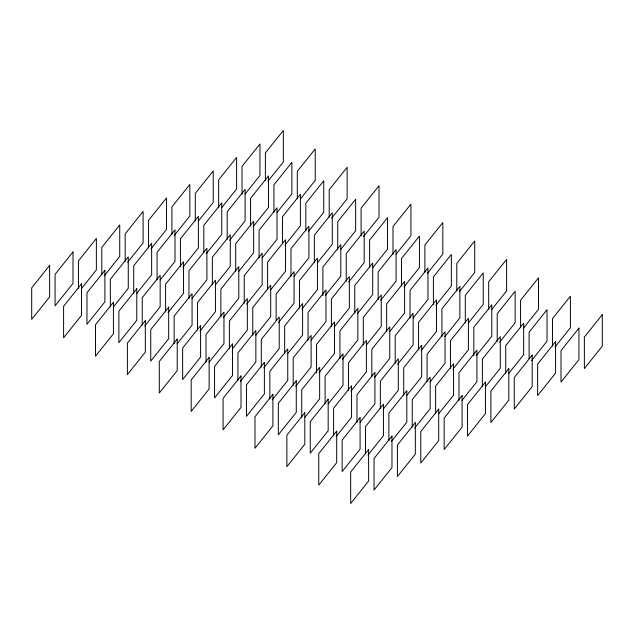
<?xml version="1.0" encoding="UTF-8"?>
<svg xmlns="http://www.w3.org/2000/svg" width="634" height="634" viewBox="0 0 634 634"><rect width="100%" height="100%" fill="white"/><g stroke="black" fill="none" stroke-linecap="round" stroke-linejoin="round"><path stroke-width="0.95" d="M81.532 288.502L96.368 269.941L96.368 238.432L78.442 260.859L78.442 288.43M104.285 275.782L119.739 256.445L119.739 224.943L101.812 247.371L101.812 274.942M127.656 262.294L143.11 242.957L143.11 211.447L125.183 233.875L125.183 261.446M151.027 248.797L166.48 229.46L166.48 197.951L148.554 220.386L148.554 247.949M113.431 306.919L128.266 288.351L128.266 256.849L110.34 279.277L110.34 306.848M174.398 235.301L189.851 215.964L189.851 184.462L171.917 206.89L171.917 234.461M136.801 293.423L151.637 274.863L151.637 243.353L133.711 265.789L133.711 293.352M198.387 221.036L213.222 202.476L213.222 170.966L195.288 193.402L195.288 220.965M160.172 279.935L175.008 261.367L175.008 229.865L157.073 252.292L157.073 279.863M221.749 207.548L236.593 188.98L236.593 157.478L218.659 179.905L218.659 207.477M182.917 267.215L198.379 247.878L198.379 216.368L180.444 238.804L180.444 266.367M245.12 194.052L259.964 175.491L259.964 143.981L242.029 166.417L242.029 193.98M144.71 326.106L160.164 306.769L160.164 275.259L142.23 297.695L142.23 325.266M206.288 253.719L221.749 234.382L221.749 202.88L203.815 225.308L203.815 252.879M267.873 181.332L283.335 161.995L283.335 130.493L265.4 152.921L265.4 180.492M168.073 312.617L183.535 293.28L183.535 261.771L165.601 284.198L165.601 311.769M229.659 240.231L245.12 220.894L245.12 189.384L227.186 211.811L227.186 239.383M192.062 298.345L206.906 279.784L206.906 248.274L188.972 270.71L188.972 298.273M253.029 226.734L268.491 207.397L268.491 175.895L250.557 198.323L250.557 225.894M215.433 284.856L230.277 266.288L230.277 234.786L212.342 257.214L212.342 284.785M277.018 212.469L291.862 193.909L291.862 162.399L273.928 184.827L273.928 212.398M177.219 343.747L192.062 325.187L192.062 293.677L174.128 316.112L174.128 343.676M238.804 271.36L253.648 252.8L253.648 221.29L235.713 243.725L235.713 271.289M300.389 198.973L315.233 180.413L315.233 148.903L297.298 171.338L297.298 198.902M199.972 331.027L215.433 311.69L215.433 280.188L197.499 302.616L197.499 330.187M262.175 257.872L277.018 239.303L277.018 207.801L259.084 230.229L259.084 257.8M223.342 317.539L238.804 298.202L238.804 266.692L220.87 289.128L220.87 316.691M284.928 245.152L300.389 225.815L300.389 194.305L282.455 216.741L282.455 243.321M246.713 304.043L262.175 284.706L262.175 253.204L244.241 275.632L244.241 303.203M308.298 231.656L323.752 212.319L323.752 180.817L305.826 203.245L305.826 230.816M209.117 362.165L223.961 343.596L223.961 312.094L206.026 334.522L206.026 362.093M270.702 289.778L285.546 271.217L285.546 239.707L267.611 262.135L267.611 289.706M331.669 218.167L347.123 198.83L347.123 167.321L329.197 189.756L329.197 217.319M232.488 348.668L247.331 330.108L247.331 298.598L229.397 321.034L229.397 348.597M294.073 276.281L308.909 257.721L308.909 226.211L290.982 248.647L290.982 276.218M255.859 335.18L270.702 316.612L270.702 285.11L252.768 307.538L252.768 335.109M317.444 262.793L332.279 244.233L332.279 212.723L314.353 235.151L314.353 262.722M278.611 322.46L294.065 303.123L294.065 271.614L276.139 294.049L276.139 320.63M340.815 249.297L355.65 230.736L355.65 199.227L337.724 221.662L337.724 249.225M240.397 381.351L255.859 362.014L255.859 330.512L237.924 352.94L237.924 380.511M301.982 308.964L317.436 289.627L317.436 258.125L299.51 280.553L299.51 308.124M363.567 236.577L379.021 217.24L379.021 185.738L361.095 208.166L361.095 235.737M263.768 367.863L279.222 348.526L279.222 317.016L261.295 339.452L261.295 367.015M325.353 295.476L340.807 276.139L340.807 244.629L322.88 267.065L322.88 295.61M287.757 353.598L302.592 335.029L302.592 303.527L284.666 325.955L284.666 353.526M348.724 281.979L364.178 262.642L364.178 231.141L346.251 253.568L346.251 281.139M311.128 340.101L325.963 321.541L325.963 290.031L308.037 312.459L308.037 340.03M372.713 267.714L387.548 249.154L387.548 217.644L369.622 240.08L369.622 267.643M272.295 399.769L287.749 380.432L287.749 348.922L269.822 371.358L269.822 398.921M334.498 326.605L349.334 308.045L349.334 276.535L331.408 298.971L331.408 326.542M396.084 254.226L410.919 235.658L410.919 204.156L392.985 226.584L392.985 254.155M295.666 386.272L311.12 366.935L311.12 335.434L293.193 357.861L293.193 385.432M357.251 313.893L372.705 294.548L372.705 263.047L354.778 285.474L354.778 313.045M319.037 372.784L334.49 353.447L334.49 321.937L316.564 344.373L316.564 372.927M380.622 300.397L396.076 281.06L396.076 249.55L378.141 271.986L378.141 299.549M342.408 359.288L357.861 339.951L357.861 308.449L339.935 330.877L339.935 358.448M403.985 286.901L419.446 267.564L419.446 236.062L401.512 258.49L401.512 286.061M304.811 417.41L319.647 398.849L319.647 367.34L301.721 389.767L301.721 417.338M366.397 345.023L381.232 326.462L381.232 294.953L363.298 317.388L363.298 344.951M427.356 273.412L442.817 254.076L442.817 222.566L424.883 245.001L424.883 272.565M328.182 403.921L343.018 385.353L343.018 353.851L325.091 376.279L325.091 403.85M389.759 331.534L404.603 312.966L404.603 281.464L386.669 303.892L386.669 331.463M350.935 391.202L366.389 371.865L366.389 340.355L348.454 362.783L348.454 390.354M413.13 318.038L427.974 299.478L427.974 267.968L410.039 290.404L410.039 317.967M374.298 377.706L389.759 358.368L389.759 326.859L371.825 349.294L371.825 376.858M435.883 305.319L451.345 285.982L451.345 254.48L433.41 276.907L433.41 304.478M336.091 436.596L351.545 417.259L351.545 385.757L333.611 408.185L333.611 435.756M397.669 364.209L413.13 344.872L413.13 313.37L395.196 335.798L395.196 363.369M459.254 291.83L474.715 272.493L474.715 240.983L456.781 263.411L456.781 290.982M360.072 422.331L374.916 403.771L374.916 372.261L356.982 394.697L356.982 422.26M421.039 350.721L436.501 331.384L436.501 299.874L418.567 322.31L418.567 349.873M383.443 408.843L398.287 390.275L398.287 358.773L380.352 381.2L380.352 408.771M445.028 336.456L459.872 317.888L459.872 286.386L441.938 308.813L441.938 336.385M406.814 395.347L421.658 376.786L421.658 345.276L403.723 367.712L403.723 395.275M468.399 322.96L483.243 304.399L483.243 272.889L465.308 295.325L465.308 322.888M367.982 455.014L383.443 435.677L383.443 404.167L365.509 426.603L365.509 453.183M430.185 381.858L445.028 363.29L445.028 331.788L427.094 354.216L427.094 381.787M491.77 309.471L506.614 290.903L506.614 259.401L488.679 281.829L488.679 309.4M391.352 441.526L406.814 422.189L406.814 390.679L388.88 413.106L388.88 440.678M452.938 369.139L468.399 349.802L468.399 318.292L450.465 340.72L450.465 368.291M414.723 428.029L430.185 408.692L430.185 377.182L412.251 399.618L412.251 427.181M476.308 355.642L491.77 336.305L491.77 304.803L473.836 327.231L473.836 355.785M438.712 413.764L453.556 395.196L453.556 363.694L435.621 386.122L435.621 413.693M499.679 342.154L515.133 322.817L515.133 291.307L497.207 313.735L497.207 341.306M462.083 400.268L476.926 381.708L476.926 350.198L458.992 372.633L458.992 400.197M523.668 327.881L538.504 309.321L538.504 277.811L520.577 300.247L520.577 327.81M485.454 386.78L500.289 368.211L500.289 336.709L482.363 359.137L482.363 386.708M508.825 373.283L523.66 354.723L523.66 323.213L505.734 345.649L505.734 373.212M531.577 360.564L547.031 341.227L547.031 309.725L529.105 332.153L529.105 358.741M554.948 347.075L570.402 327.738L570.402 296.229L552.476 318.664L552.476 346.227M49.634 265.416L31.7 287.852L31.7 319.354L49.634 296.926L49.634 265.416M72.997 251.928L55.071 274.356L55.071 305.865L72.997 283.43L72.997 251.928M81.524 283.834L63.598 306.262L63.598 337.771L81.524 315.336L81.524 283.834M104.895 270.338L86.969 292.773L86.969 324.275L104.895 301.847L104.895 270.338M113.423 302.252L95.496 324.679L95.496 356.189L113.423 333.753L113.423 302.252M136.793 288.755L118.867 311.183L118.867 342.693L136.793 320.265L136.793 288.755M145.321 320.661L127.386 343.097L127.386 374.599L145.321 352.171L145.321 320.661M168.692 307.173L150.757 329.601L150.757 361.111L168.692 338.675L168.692 307.173M177.219 339.079L159.285 361.507L159.285 393.017L177.219 370.589L177.219 339.079M200.59 325.583L182.655 348.018L182.655 379.52L200.59 357.093L200.59 325.583M209.117 357.497L191.183 379.924L191.183 411.434L209.117 388.999L209.117 357.497M232.488 344L214.554 366.436L214.554 397.938L232.488 375.51L232.488 344M241.015 375.907L223.081 398.342L223.081 429.844L241.015 407.416L241.015 375.907M264.378 362.418L246.452 384.846L246.452 416.356L264.378 393.92L264.378 362.418M272.905 394.324L254.979 416.76L254.979 448.262L272.905 425.834L272.905 394.324M296.276 380.836L278.35 403.264L278.35 434.773L296.276 412.338L296.276 380.836M304.803 412.742L286.877 435.17L286.877 466.679L304.803 444.244L304.803 412.742M328.174 399.246L310.248 421.681L310.248 453.183L328.174 430.755L328.174 399.246M336.702 431.16L318.767 453.587L318.767 485.097L336.702 462.661L336.702 431.16M360.072 417.663L342.138 440.091L342.138 471.601L360.072 449.173L360.072 417.663M368.6 449.569L350.665 472.005L350.665 503.507L368.6 481.079L368.6 449.569M391.971 436.081L374.036 458.509L374.036 490.019L391.971 467.583L391.971 436.081M415.341 422.585L397.407 445.02L397.407 476.522L415.341 454.095L415.341 422.585M438.712 409.096L420.778 431.524L420.778 463.034L438.712 440.598L438.712 409.096M462.083 395.6L444.149 418.036L444.149 449.538L462.083 427.11L462.083 395.6M485.446 382.112L467.52 404.54L467.52 436.049L485.446 413.614L485.446 382.112M508.817 368.616L490.89 391.043L490.89 422.553L508.817 400.125L508.817 368.616M532.188 355.119L514.261 377.555L514.261 409.057L532.188 386.629L532.188 355.119M555.558 341.631L537.632 364.059L537.632 395.568L555.558 373.141L555.558 341.631M578.929 328.135L561.003 350.57L561.003 382.072L578.929 359.644L578.929 328.135M602.3 314.646L584.366 337.074L584.366 368.584L602.3 346.148L602.3 314.646"/></g></svg>
